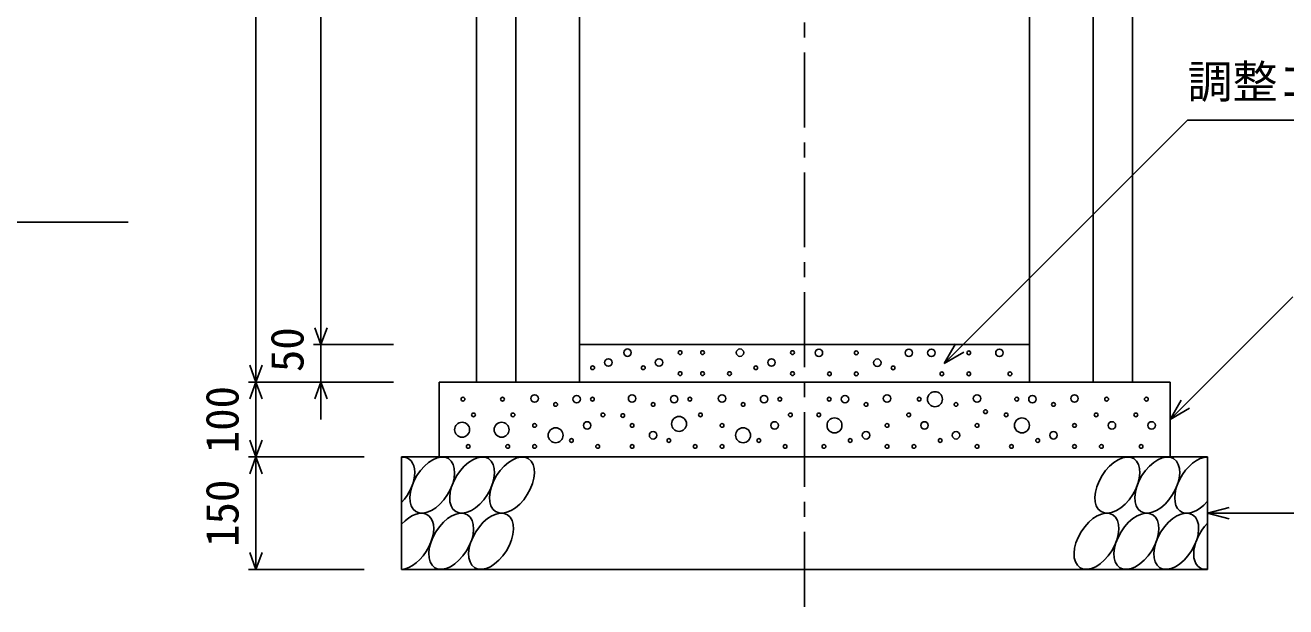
# Model space of a CAD drawing. Units: millimetres, scale not verified. Extents: x -16800 to 16800, y -5940 to 5940.
# Drawn here: x 13842 to 15524, y 2085 to 2861 of the extents above; entities that cross this region are included whole.
import ezdxf
from ezdxf.enums import TextEntityAlignment as Align

# ---------------------------------------------------------------- set-up
doc = ezdxf.new("R2010")
doc.units = ezdxf.units.MM
doc.header["$LTSCALE"] = 20
doc.linetypes.add('CHAIN1', pattern=[8, 5, -1, 1, -1])
for name, color, linetype, lineweight in [('0-0_DIM', 7, 'Continuous', 25), ('0-2_HATCH', 6, 'Continuous', 25), ('0-5_OUTLINE', 3, 'Continuous', 25)]:
    doc.layers.add(name, color=color, linetype=linetype, lineweight=lineweight)
doc.styles.add('ＭＳ ゴシック', font='')
doc.styles.get('ＭＳ ゴシック').set_extended_font_data('MS Gothic')

msp = doc.modelspace()

# ---------------------------------------------------------------- linework, layer by layer
at = {"layer": '0-0_DIM', "linetype": 'CHAIN1'}
msp.add_line((14881.78, 3624.66), (14881.78, 2084.66), dxfattribs=at)
at = {"layer": '0-0_DIM'}
for p, q in [((14150.08, 3574.66), (14150.08, 2384.66)), ((14236.75, 2434.66), (14236.75, 3434.66)), ((15068.1, 2409.66), (15392.57, 2734.13)), ((15392.57, 2734.13), (16026.92, 2734.13)), ((13332.94, 2598.32), (13979.81, 2598.32)), ((15532.94, 2498.32), (15369.28, 2334.66)), ((14226.75, 2434.66), (14333.41, 2434.66)), ((14236.75, 2434.66), (14236.75, 2384.66)), ((15068.1, 2409.66), (15083.1, 2435.64)), ((15068.1, 2409.66), (15094.08, 2424.66)), ((14140.08, 2384.66), (14333.41, 2384.66)), ((14150.08, 2284.66), (14150.08, 2384.66)), ((14236.75, 2334.66), (14236.75, 2384.66)), ((15369.28, 2334.66), (15384.28, 2360.64)), ((15369.28, 2334.66), (15395.26, 2349.66)), ((14140.08, 2284.66), (14294.28, 2284.66)), ((14150.08, 2284.66), (14150.08, 2134.66)), ((15419.28, 2209.66), (15448.26, 2217.43)), ((15419.28, 2209.66), (15852.6, 2209.66)), ((15419.28, 2209.66), (15448.26, 2201.9)), ((14140.08, 2134.66), (14294.28, 2134.66))]:
    msp.add_line(p, q, dxfattribs=at)
for points in [[(14244.96, 2457.22), (14236.75, 2434.66), (14228.54, 2457.22)], [(14158.29, 2407.22), (14150.08, 2384.66), (14141.87, 2407.22)], [(14158.29, 2362.11), (14150.08, 2384.66), (14141.87, 2362.11)], [(14244.96, 2362.11), (14236.75, 2384.66), (14228.54, 2362.11)], [(14158.29, 2307.22), (14150.08, 2284.66), (14141.87, 2307.22)], [(14158.29, 2262.11), (14150.08, 2284.66), (14141.87, 2262.11)], [(14158.29, 2157.22), (14150.08, 2134.66), (14141.87, 2157.22)]]:
    msp.add_lwpolyline(points, dxfattribs=at)
at = {"layer": '0-2_HATCH'}
for centre, radius in [((14645.66, 2423.97), 5), ((14715.75, 2423.97), 2.5), ((14745.75, 2423.97), 2.5), ((14795.66, 2423.97), 5), ((14865.75, 2423.97), 2.5), ((14900.92, 2423.69), 5), ((14950.82, 2423.69), 2.5), ((15020.92, 2423.69), 5), ((15050.92, 2423.69), 5), ((15100.82, 2423.69), 2.5), ((15141.72, 2423.69), 5), ((14599.15, 2403.84), 2.5), ((14620.17, 2410.84), 5), ((14666.69, 2403.84), 2.5), ((14687.71, 2410.84), 5), ((14816.69, 2403.84), 2.5), ((14837.71, 2410.84), 5), ((14978.86, 2410.56), 5), ((14999.89, 2403.56), 2.5), ((14715.75, 2395.96), 2.5), ((14745.75, 2395.96), 2.5), ((14781.64, 2395.96), 2.5), ((14865.75, 2395.96), 2.5), ((14914.94, 2395.68), 2.5), ((14950.82, 2395.68), 2.5), ((15064.94, 2395.68), 2.5), ((15100.82, 2395.68), 2.5), ((15155.74, 2395.68), 2.5), ((15055.74, 2361.84), 10), ((14426.18, 2361.84), 2.5), ((14478.86, 2361.84), 2.5), ((14521.75, 2362.72), 5), ((14549.79, 2354.84), 2.5), ((14577.82, 2361.84), 5), ((14598.86, 2361.84), 2.5), ((14651.75, 2362.72), 5), ((14679.79, 2354.84), 2.5), ((14707.82, 2361.84), 5), ((14728.86, 2361.84), 2.5), ((14771.75, 2362.72), 5), ((14799.79, 2354.84), 2.5), ((14827.82, 2361.84), 5), ((14848.86, 2361.84), 2.5), ((14914.71, 2361.84), 2.5), ((14935.74, 2361.84), 5), ((14963.78, 2354.84), 2.5), ((14991.82, 2362.72), 5), ((15034.71, 2361.84), 2.5), ((15083.78, 2354.84), 2.5), ((15111.82, 2362.72), 5), ((15164.71, 2361.84), 2.5), ((15185.74, 2361.84), 5), ((15213.78, 2354.84), 2.5), ((15241.82, 2362.72), 5), ((15284.71, 2361.84), 2.5), ((15337.69, 2361.84), 2.5), ((14440.2, 2340.83), 2.5), ((14492.87, 2340.83), 2.5), ((14612.87, 2340.83), 2.5), ((14639.33, 2339.92), 2.5), ((14714.36, 2328.83), 10), ((14742.87, 2340.83), 2.5), ((14862.87, 2340.83), 2.5), ((14900.69, 2340.83), 2.5), ((15020.69, 2340.83), 2.5), ((15123.16, 2345.15), 2.5), ((15150.69, 2340.83), 2.5), ((15270.69, 2340.83), 2.5), ((15323.67, 2340.83), 2.5), ((14425.02, 2321.13), 10), ((14477.69, 2321.13), 10), ((14521.75, 2326.82), 2.5), ((14549.79, 2313.69), 10), ((14591.84, 2326.82), 5), ((14651.75, 2326.82), 2.5), ((14771.75, 2326.82), 2.5), ((14799.79, 2313.69), 10), ((14841.84, 2326.82), 5), ((14921.72, 2326.82), 10), ((14991.82, 2326.82), 2.5), ((15041.72, 2326.82), 5), ((15111.82, 2326.82), 2.5), ((15171.72, 2326.82), 10), ((15241.82, 2326.82), 2.5), ((15291.72, 2326.82), 5), ((15344.7, 2326.82), 5), ((14570.82, 2306.69), 2.5), ((14679.79, 2313.69), 5), ((14700.82, 2306.69), 2.5), ((14820.82, 2306.69), 2.5), ((14942.75, 2306.69), 2.5), ((14963.78, 2313.69), 5), ((15062.75, 2306.69), 2.5), ((15083.78, 2313.69), 5), ((15192.75, 2306.69), 2.5), ((15213.78, 2313.69), 5), ((14433.19, 2298.81), 2.5), ((14485.86, 2298.81), 2.5), ((14521.75, 2298.81), 2.5), ((14605.86, 2298.81), 2.5), ((14651.75, 2298.81), 2.5), ((14735.86, 2298.81), 2.5), ((14771.75, 2298.81), 2.5), ((14855.86, 2298.81), 2.5), ((14907.7, 2298.81), 2.5), ((14991.82, 2298.81), 2.5), ((15027.7, 2298.81), 2.5), ((15111.82, 2298.81), 2.5), ((15157.7, 2298.81), 2.5), ((15241.82, 2298.81), 2.5), ((15277.7, 2298.81), 2.5), ((15330.68, 2298.81), 2.5)]:
    msp.add_circle(centre, radius, dxfattribs=at)
for centre in [(14385.13, 2247.14), (14438.34, 2247.14), (14491.54, 2247.14), (15299.01, 2247.14), (15352.22, 2247.14), (14410.45, 2172.15), (14463.66, 2172.15), (15271.12, 2172.15), (15324.33, 2172.15), (15377.54, 2172.15)]:
    msp.add_ellipse(centre, major_axis=(21.81, 35.31), ratio=0.5792, dxfattribs=at)
for centre, start_param, end_param in [((14331.92, 2247.14), 4.385593, 6.6745444), ((15405.42, 2247.14), 0.3357715, 4.4411806), ((14357.24, 2172.15), 3.5111464, 7.548991), ((15430.74, 2172.15), 1.2110787, 3.5658734)]:
    msp.add_ellipse(centre, major_axis=(21.81, 35.31), ratio=0.5792, start_param=start_param, end_param=end_param, dxfattribs=at)
at = {"layer": '0-5_OUTLINE'}
for p, q in [((14444.28, 3541.66), (14444.28, 2384.66)), ((15319.28, 3541.66), (15319.28, 2384.66)), ((14496.78, 3334.66), (14496.78, 2384.66)), ((14581.78, 3334.66), (14581.78, 2384.66)), ((15181.78, 3334.66), (15181.78, 2384.66)), ((15266.78, 3334.66), (15266.78, 2384.66)), ((14581.78, 2434.66), (15181.78, 2434.66)), ((14394.28, 2384.66), (14394.28, 2284.66)), ((14394.28, 2384.66), (15369.28, 2384.66)), ((14444.28, 2384.66), (14581.78, 2384.66)), ((15319.28, 2384.66), (15181.78, 2384.66)), ((15369.28, 2384.66), (15369.28, 2284.66)), ((14344.28, 2284.66), (14344.28, 2134.66)), ((14344.28, 2284.66), (15419.28, 2284.66)), ((15419.28, 2284.66), (15419.28, 2134.66)), ((14344.28, 2134.66), (15419.28, 2134.66))]:
    msp.add_line(p, q, dxfattribs=at)

# ---------------------------------------------------------------- texts
at = {"layer": '0-0_DIM', "style": 'ＭＳ ゴシック'}
msp.add_text('調整コンクリート', height=43.99, dxfattribs=at).set_placement((15392.57, 2750.55), align=Align.BOTTOM_LEFT)
for s, p in [('50', (14226.75, 2397.99)), ('100', (14140.08, 2289.66)), ('150', (14140.08, 2164.66))]:
    msp.add_text(s, height=43.99, rotation=90, dxfattribs=at).set_placement(p, align=Align.BOTTOM_LEFT)

doc.saveas('drawing.dxf')
